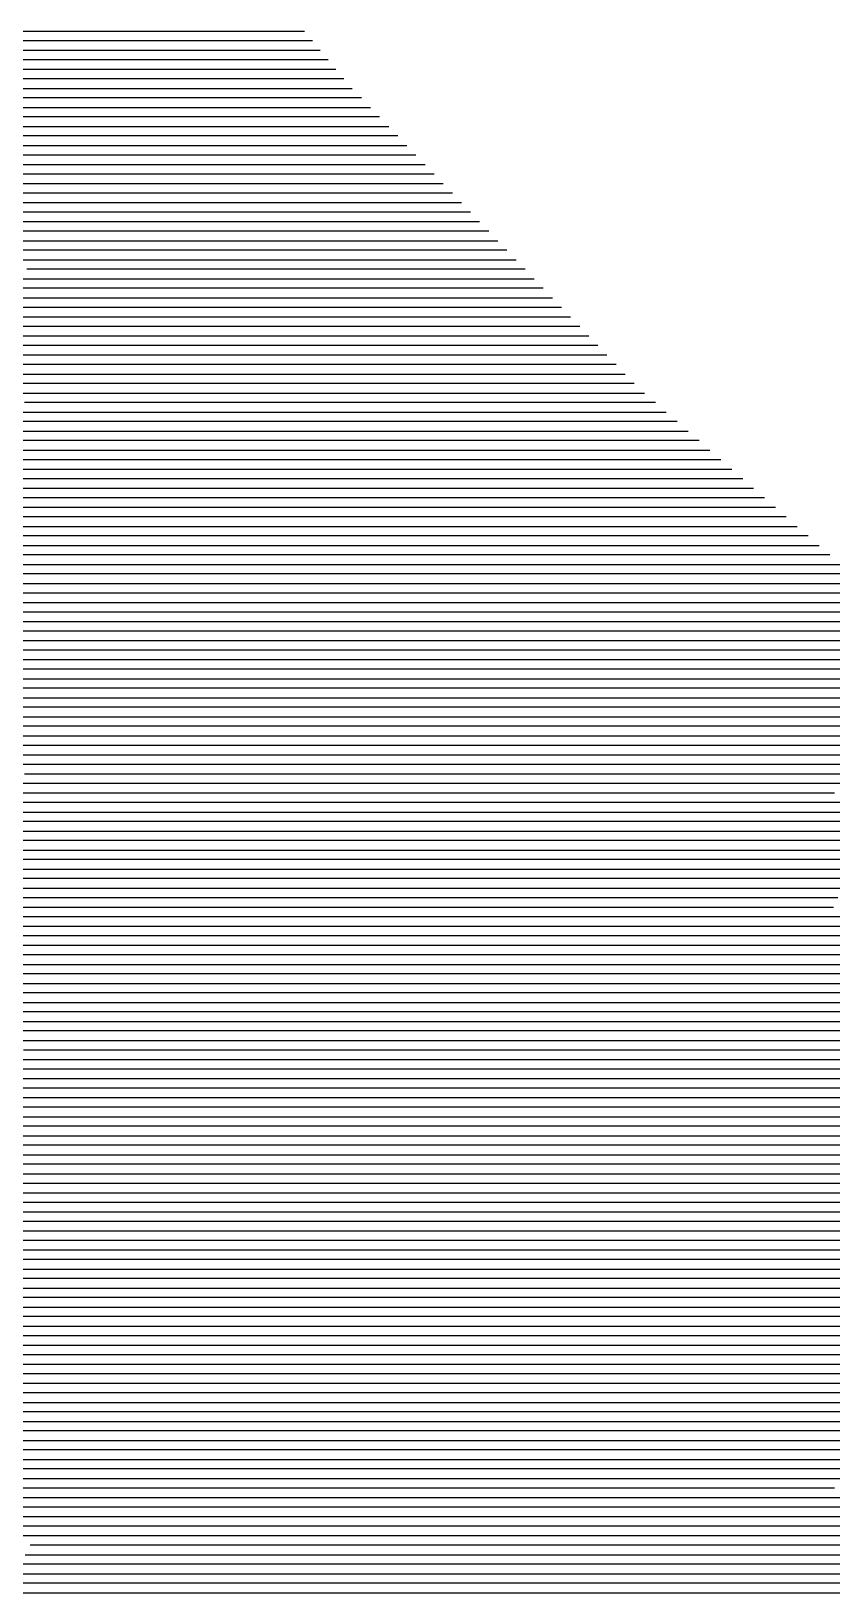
# Model space of a CAD drawing. Header units: metres. Extents: x -7 to 7, y -7 to 7.
# Drawn here: x -4.03 to -3.189, y -4.935 to -3.295 of the extents above; entities that cross this region are included whole.
import ezdxf

# ---------------------------------------------------------------- set-up
doc = ezdxf.new("R2010")
doc.units = ezdxf.units.M

msp = doc.modelspace()

# ---------------------------------------------------------------- linework, layer by layer
for p, q in [((-4.145479, -3.294853, -0.414732), (-3.742848, -3.294853, -0.377157)), ((-3.734644, -3.304853, -0.376107), (-4.157565, -3.304853, -0.415575)), ((-3.718236, -3.324853, -0.374007), (-4.181736, -3.324853, -0.417262)), ((-4.169651, -3.314853, -0.416419), (-3.72644, -3.314853, -0.375057)), ((-3.701828, -3.344853, -0.371906), (-4.205908, -3.344853, -0.418949)), ((-4.193822, -3.334853, -0.418105), (-3.710032, -3.334853, -0.372957)), ((-4.217994, -3.354853, -0.419792), (-3.709769, -3.354853, -0.372363)), ((-3.709769, -3.354853, -0.372363), (-3.705274, -3.354853, -0.37195)), ((-3.705274, -3.354853, -0.37195), (-3.692763, -3.354853, -0.370766)), ((-4.242165, -3.374853, -0.421479), (-3.743971, -3.374853, -0.374986)), ((-3.72687, -3.364853, -0.373674), (-4.230079, -3.364853, -0.420636)), ((-3.743971, -3.374853, -0.374986), (-3.725384, -3.374853, -0.37328)), ((-3.715329, -3.364853, -0.372615), (-3.72687, -3.364853, -0.373674)), ((-3.725384, -3.374853, -0.37328), (-3.673656, -3.374853, -0.368381)), ((-3.68321, -3.364853, -0.369573), (-3.715329, -3.364853, -0.372615)), ((-3.761072, -3.384853, -0.376297), (-4.254251, -3.384853, -0.422322)), ((-3.735439, -3.384853, -0.373944), (-3.761072, -3.384853, -0.376297)), ((-3.664103, -3.384853, -0.367189), (-3.735439, -3.384853, -0.373944)), ((-3.795274, -3.404853, -0.37892), (-4.278422, -3.404853, -0.424009)), ((-4.266337, -3.394853, -0.423166), (-3.778173, -3.394853, -0.377608)), ((-3.75555, -3.404853, -0.375274), (-3.795274, -3.404853, -0.37892)), ((-3.778173, -3.394853, -0.377608), (-3.745495, -3.394853, -0.374609)), ((-3.644996, -3.404853, -0.364804), (-3.75555, -3.404853, -0.375274)), ((-3.745495, -3.394853, -0.374609), (-3.654549, -3.394853, -0.365996)), ((-3.829475, -3.424853, -0.381543), (-4.302594, -3.424853, -0.425696)), ((-4.290508, -3.414853, -0.424852), (-3.812375, -3.414853, -0.380231)), ((-3.77566, -3.424853, -0.376603), (-3.829475, -3.424853, -0.381543)), ((-3.812375, -3.414853, -0.380231), (-3.765605, -3.414853, -0.375938)), ((-3.625889, -3.424853, -0.362419), (-3.77566, -3.424853, -0.376603)), ((-3.765605, -3.414853, -0.375938), (-3.635443, -3.414853, -0.363612)), ((-4.31468, -3.434853, -0.426539), (-3.846576, -3.434853, -0.382854)), ((-3.846576, -3.434853, -0.382854), (-3.785715, -3.434853, -0.377268)), ((-3.785715, -3.434853, -0.377268), (-3.616336, -3.434853, -0.361227)), ((-4.338851, -3.454853, -0.428226), (-3.880778, -3.454853, -0.385477)), ((-3.863677, -3.444853, -0.384165), (-4.326765, -3.444853, -0.427382)), ((-3.880778, -3.454853, -0.385477), (-3.805826, -3.454853, -0.378597)), ((-3.795771, -3.444853, -0.377932), (-3.863677, -3.444853, -0.384165)), ((-3.805826, -3.454853, -0.378597), (-3.597229, -3.454853, -0.358842)), ((-3.606782, -3.444853, -0.360035), (-3.795771, -3.444853, -0.377932)), ((-4.363023, -3.474853, -0.429912), (-3.91498, -3.474853, -0.3881)), ((-3.897879, -3.464853, -0.386788), (-4.350937, -3.464853, -0.429069)), ((-3.91498, -3.474853, -0.3881), (-3.825936, -3.474853, -0.379926)), ((-3.815881, -3.464853, -0.379262), (-3.897879, -3.464853, -0.386788)), ((-3.825936, -3.474853, -0.379926), (-3.578122, -3.474853, -0.356458)), ((-3.587676, -3.464853, -0.35765), (-3.815881, -3.464853, -0.379262)), ((-3.932081, -3.484853, -0.389411), (-4.375108, -3.484853, -0.430756)), ((-3.835992, -3.484853, -0.380591), (-3.932081, -3.484853, -0.389411)), ((-3.568569, -3.484853, -0.355265), (-3.835992, -3.484853, -0.380591)), ((-3.966283, -3.504853, -0.392034), (-4.39928, -3.504853, -0.432442)), ((-4.387194, -3.494853, -0.431599), (-3.949182, -3.494853, -0.390722)), ((-3.856102, -3.504853, -0.38192), (-3.966283, -3.504853, -0.392034)), ((-3.949182, -3.494853, -0.390722), (-3.846047, -3.494853, -0.381256)), ((-3.549462, -3.504853, -0.352881), (-3.856102, -3.504853, -0.38192)), ((-3.846047, -3.494853, -0.381256), (-3.559015, -3.494853, -0.354073)), ((-4.000484, -3.524853, -0.394657), (-4.423451, -3.524853, -0.434129)), ((-4.411366, -3.514853, -0.433286), (-3.983384, -3.514853, -0.393345)), ((-3.876212, -3.524853, -0.383249), (-4.000484, -3.524853, -0.394657)), ((-3.983384, -3.514853, -0.393345), (-3.866157, -3.514853, -0.382585)), ((-3.530355, -3.524853, -0.350496), (-3.876212, -3.524853, -0.383249)), ((-3.866157, -3.514853, -0.382585), (-3.539909, -3.514853, -0.351688)), ((-4.435537, -3.534853, -0.434973), (-4.017585, -3.534853, -0.395968)), ((-4.017585, -3.534853, -0.395968), (-3.886268, -3.534853, -0.383914)), ((-3.886268, -3.534853, -0.383914), (-3.520802, -3.534853, -0.349304)), ((-4.051787, -3.554853, -0.398591), (-3.906378, -3.554853, -0.385243)), ((-3.896323, -3.544853, -0.384579), (-4.034686, -3.544853, -0.397279)), ((-3.906378, -3.554853, -0.385243), (-3.501695, -3.554853, -0.346919)), ((-3.511249, -3.544853, -0.348111), (-3.896323, -3.544853, -0.384579)), ((-4.085989, -3.574853, -0.401213), (-3.926488, -3.574853, -0.386573)), ((-3.916433, -3.564853, -0.385908), (-4.068888, -3.564853, -0.399902)), ((-3.926488, -3.574853, -0.386573), (-3.482588, -3.574853, -0.344534)), ((-3.492142, -3.564853, -0.345727), (-3.916433, -3.564853, -0.385908)), ((-3.936544, -3.584853, -0.387237), (-4.10309, -3.584853, -0.402525)), ((-3.473035, -3.584853, -0.343342), (-3.936544, -3.584853, -0.387237)), ((-3.956654, -3.604853, -0.388567), (-4.137292, -3.604853, -0.405148)), ((-4.120191, -3.594853, -0.403836), (-3.946599, -3.594853, -0.387902)), ((-3.453928, -3.604853, -0.340957), (-3.956654, -3.604853, -0.388567)), ((-3.946599, -3.594853, -0.387902), (-3.463482, -3.594853, -0.34215)), ((-4.154392, -3.614853, -0.406459), (-3.966709, -3.614853, -0.389231)), ((-3.966709, -3.614853, -0.389231), (-3.444375, -3.614853, -0.339765)), ((-4.188594, -3.634853, -0.409082), (-3.98682, -3.634853, -0.390561)), ((-3.976764, -3.624853, -0.389896), (-4.171493, -3.624853, -0.40777)), ((-3.98682, -3.634853, -0.390561), (-3.425268, -3.634853, -0.33738)), ((-3.434821, -3.624853, -0.338573), (-3.976764, -3.624853, -0.389896)), ((-4.222796, -3.654853, -0.411705), (-4.00693, -3.654853, -0.39189)), ((-3.996875, -3.644853, -0.391225), (-4.205695, -3.644853, -0.410393)), ((-4.00693, -3.654853, -0.39189), (-3.406161, -3.654853, -0.334996)), ((-3.415715, -3.644853, -0.336188), (-3.996875, -3.644853, -0.391225)), ((-4.016985, -3.664853, -0.392555), (-4.239897, -3.664853, -0.413016)), ((-3.396608, -3.664853, -0.333803), (-4.016985, -3.664853, -0.392555)), ((-4.256998, -3.674853, -0.414327), (-4.02704, -3.674853, -0.393219)), ((-3.419198, -3.684853, -0.335368), (-4.037096, -3.684853, -0.393884)), ((-4.02704, -3.674853, -0.393219), (-3.403356, -3.674853, -0.334155)), ((-3.408391, -3.684853, -0.334361), (-3.419198, -3.684853, -0.335368)), ((-3.401798, -3.684853, -0.33374), (-3.408391, -3.684853, -0.334361)), ((-3.403356, -3.674853, -0.334155), (-3.399131, -3.674853, -0.333761)), ((-3.374372, -3.684853, -0.331087), (-3.401798, -3.684853, -0.33374)), ((-3.399131, -3.674853, -0.333761), (-3.396553, -3.674853, -0.333518)), ((-3.396553, -3.674853, -0.333518), (-3.385831, -3.674853, -0.332481)), ((-3.450884, -3.704853, -0.337793), (-4.057206, -3.704853, -0.395213)), ((-4.047151, -3.694853, -0.394549), (-3.435041, -3.694853, -0.33658)), ((-3.426912, -3.704853, -0.33556), (-3.450884, -3.704853, -0.337793)), ((-3.435041, -3.694853, -0.33658), (-3.417651, -3.694853, -0.33496)), ((-3.412288, -3.704853, -0.334182), (-3.426912, -3.704853, -0.33556)), ((-3.417651, -3.694853, -0.33496), (-3.407043, -3.694853, -0.333961)), ((-3.351455, -3.704853, -0.328298), (-3.412288, -3.704853, -0.334182)), ((-3.407043, -3.694853, -0.333961), (-3.362914, -3.694853, -0.329693)), ((-4.067261, -3.714853, -0.395878), (-3.466726, -3.714853, -0.339006)), ((-3.466726, -3.714853, -0.339006), (-3.436172, -3.714853, -0.336159)), ((-3.436172, -3.714853, -0.336159), (-3.417533, -3.714853, -0.334404)), ((-3.417533, -3.714853, -0.334404), (-3.339996, -3.714853, -0.326904)), ((-4.087372, -3.734853, -0.397207), (-3.498412, -3.734853, -0.341431)), ((-3.482569, -3.724853, -0.340219), (-4.077317, -3.724853, -0.396543)), ((-3.498412, -3.734853, -0.341431), (-3.454693, -3.734853, -0.337358)), ((-3.445432, -3.724853, -0.336758), (-3.482569, -3.724853, -0.340219)), ((-3.454693, -3.734853, -0.337358), (-3.428024, -3.734853, -0.334846)), ((-3.422779, -3.724853, -0.334625), (-3.445432, -3.724853, -0.336758)), ((-3.428024, -3.734853, -0.334846), (-3.317078, -3.734853, -0.324115)), ((-3.328537, -3.724853, -0.32551), (-3.422779, -3.724853, -0.334625)), ((-4.107482, -3.754853, -0.398537), (-3.530097, -3.754853, -0.343857)), ((-3.514254, -3.744853, -0.342644), (-4.097427, -3.744853, -0.397872)), ((-3.530097, -3.754853, -0.343857), (-3.473213, -3.754853, -0.338557)), ((-3.463953, -3.744853, -0.337957), (-3.514254, -3.744853, -0.342644)), ((-3.473213, -3.754853, -0.338557), (-3.438514, -3.754853, -0.335289)), ((-3.433269, -3.744853, -0.335067), (-3.463953, -3.744853, -0.337957)), ((-3.438514, -3.754853, -0.335289), (-3.29416, -3.754853, -0.321326)), ((-3.305619, -3.744853, -0.322721), (-3.433269, -3.744853, -0.335067)), ((-3.54594, -3.764853, -0.34507), (-4.117537, -3.764853, -0.399201)), ((-3.482474, -3.764853, -0.339156), (-3.54594, -3.764853, -0.34507)), ((-3.443759, -3.764853, -0.33551), (-3.482474, -3.764853, -0.339156)), ((-3.282701, -3.764853, -0.319932), (-3.443759, -3.764853, -0.33551)), ((-3.577625, -3.784853, -0.347495), (-4.137648, -3.784853, -0.400531)), ((-4.127593, -3.774853, -0.399866), (-3.561782, -3.774853, -0.346282)), ((-3.500994, -3.784853, -0.340355), (-3.577625, -3.784853, -0.347495)), ((-3.561782, -3.774853, -0.346282), (-3.491734, -3.774853, -0.339756)), ((-3.454249, -3.784853, -0.335953), (-3.500994, -3.784853, -0.340355)), ((-3.491734, -3.774853, -0.339756), (-3.449004, -3.774853, -0.335731)), ((-3.259783, -3.784853, -0.317143), (-3.454249, -3.784853, -0.335953)), ((-3.449004, -3.774853, -0.335731), (-3.271242, -3.774853, -0.318538)), ((-4.147703, -3.794853, -0.401195), (-3.593468, -3.794853, -0.348708)), ((-3.593468, -3.794853, -0.348708), (-3.510255, -3.794853, -0.340955)), ((-3.510255, -3.794853, -0.340955), (-3.459494, -3.794853, -0.336174)), ((-3.459494, -3.794853, -0.336174), (-3.248324, -3.794853, -0.315749)), ((-4.167813, -3.814853, -0.402525), (-3.625153, -3.814853, -0.351133)), ((-3.60931, -3.804853, -0.349921), (-4.157758, -3.804853, -0.40186)), ((-3.625153, -3.814853, -0.351133), (-3.528775, -3.814853, -0.342154)), ((-3.519515, -3.804853, -0.341554), (-3.60931, -3.804853, -0.349921)), ((-3.528775, -3.814853, -0.342154), (-3.469984, -3.814853, -0.336616)), ((-3.464739, -3.804853, -0.336395), (-3.519515, -3.804853, -0.341554)), ((-3.469984, -3.814853, -0.336616), (-3.225406, -3.814853, -0.31296)), ((-3.236865, -3.804853, -0.314354), (-3.464739, -3.804853, -0.336395)), ((-4.187924, -3.834853, -0.403854), (-3.656838, -3.834853, -0.353559)), ((-3.640996, -3.824853, -0.352346), (-4.177869, -3.824853, -0.403189)), ((-3.656838, -3.834853, -0.353559), (-3.547296, -3.834853, -0.343353)), ((-3.538036, -3.824853, -0.342753), (-3.640996, -3.824853, -0.352346)), ((-3.547296, -3.834853, -0.343353), (-3.480474, -3.834853, -0.337059)), ((-3.475229, -3.824853, -0.336838), (-3.538036, -3.824853, -0.342753)), ((-3.480474, -3.834853, -0.337059), (-3.202489, -3.834853, -0.310171)), ((-3.213948, -3.824853, -0.311566), (-3.475229, -3.824853, -0.336838)), ((-3.672681, -3.844853, -0.354771), (-4.197979, -3.844853, -0.404519)), ((-3.556556, -3.844853, -0.343952), (-3.672681, -3.844853, -0.354771)), ((-3.485719, -3.844853, -0.33728), (-3.556556, -3.844853, -0.343952)), ((-3.19103, -3.844853, -0.308777), (-3.485719, -3.844853, -0.33728)), ((-3.704366, -3.864853, -0.357197), (-4.218089, -3.864853, -0.405848)), ((-4.208034, -3.854853, -0.405183), (-3.688524, -3.854853, -0.355984)), ((-3.575077, -3.864853, -0.345151), (-3.704366, -3.864853, -0.357197)), ((-3.688524, -3.854853, -0.355984), (-3.565817, -3.854853, -0.344551)), ((-3.496209, -3.864853, -0.337723), (-3.575077, -3.864853, -0.345151)), ((-3.565817, -3.854853, -0.344551), (-3.490964, -3.854853, -0.337502)), ((-3.168112, -3.864853, -0.305988), (-3.496209, -3.864853, -0.337723)), ((-3.490964, -3.854853, -0.337502), (-3.179571, -3.854853, -0.307383)), ((-3.736052, -3.884853, -0.359622), (-4.2382, -3.884853, -0.407177)), ((-4.228145, -3.874853, -0.406513), (-3.720209, -3.874853, -0.35841)), ((-3.593598, -3.884853, -0.34635), (-3.736052, -3.884853, -0.359622)), ((-3.720209, -3.874853, -0.35841), (-3.584337, -3.874853, -0.34575)), ((-3.506699, -3.884853, -0.338165), (-3.593598, -3.884853, -0.34635)), ((-3.584337, -3.874853, -0.34575), (-3.501454, -3.874853, -0.337944)), ((-3.145194, -3.884853, -0.303199), (-3.506699, -3.884853, -0.338165)), ((-3.501454, -3.874853, -0.337944), (-3.156653, -3.874853, -0.304594)), ((-4.248255, -3.894853, -0.407842), (-3.751894, -3.894853, -0.360835)), ((-3.751894, -3.894853, -0.360835), (-3.602858, -3.894853, -0.346949)), ((-3.602858, -3.894853, -0.346949), (-3.511945, -3.894853, -0.338387)), ((-3.511945, -3.894853, -0.338387), (-3.133735, -3.894853, -0.301805)), ((-4.268365, -3.914853, -0.409171), (-3.78358, -3.914853, -0.363261)), ((-3.767737, -3.904853, -0.362048), (-4.25831, -3.904853, -0.408506)), ((-3.78358, -3.914853, -0.363261), (-3.621379, -3.914853, -0.348148)), ((-3.612118, -3.904853, -0.347549), (-3.767737, -3.904853, -0.362048)), ((-3.621379, -3.914853, -0.348148), (-3.522435, -3.914853, -0.338829)), ((-3.51719, -3.904853, -0.338608), (-3.612118, -3.904853, -0.347549)), ((-3.522435, -3.914853, -0.338829), (-3.110817, -3.914853, -0.299016)), ((-3.122276, -3.904853, -0.300411), (-3.51719, -3.904853, -0.338608)), ((-4.288476, -3.934853, -0.4105), (-3.815265, -3.934853, -0.365686)), ((-3.799422, -3.924853, -0.364473), (-4.278421, -3.924853, -0.409836)), ((-3.815265, -3.934853, -0.365686), (-3.639899, -3.934853, -0.349347)), ((-3.630639, -3.924853, -0.348748), (-3.799422, -3.924853, -0.364473)), ((-3.639899, -3.934853, -0.349347), (-3.532925, -3.934853, -0.339272)), ((-3.52768, -3.924853, -0.339051), (-3.630639, -3.924853, -0.348748)), ((-3.532925, -3.934853, -0.339272), (-3.087899, -3.934853, -0.296228)), ((-3.099358, -3.924853, -0.297622), (-3.52768, -3.924853, -0.339051)), ((-3.831108, -3.944853, -0.366899), (-4.298531, -3.944853, -0.411165)), ((-3.64916, -3.944853, -0.349947), (-3.831108, -3.944853, -0.366899)), ((-3.53817, -3.944853, -0.339493), (-3.64916, -3.944853, -0.349947)), ((-3.076441, -3.944853, -0.294833), (-3.53817, -3.944853, -0.339493)), ((-3.862793, -3.964853, -0.369324), (-4.318642, -3.964853, -0.412494)), ((-4.308586, -3.954853, -0.41183), (-3.84695, -3.954853, -0.368112)), ((-3.66768, -3.964853, -0.351146), (-3.862793, -3.964853, -0.369324)), ((-3.84695, -3.954853, -0.368112), (-3.65842, -3.954853, -0.350546)), ((-3.54866, -3.964853, -0.339936), (-3.66768, -3.964853, -0.351146)), ((-3.65842, -3.954853, -0.350546), (-3.543415, -3.954853, -0.339714)), ((-3.077308, -3.964853, -0.294345), (-3.54866, -3.964853, -0.339936)), ((-3.543415, -3.954853, -0.339714), (-3.068925, -3.954853, -0.29382)), ((-3.894478, -3.984853, -0.37175), (-4.338752, -3.984853, -0.413824)), ((-4.328697, -3.974853, -0.413159), (-3.878636, -3.974853, -0.370537)), ((-3.686201, -3.984853, -0.352344), (-3.894478, -3.984853, -0.37175)), ((-3.878636, -3.974853, -0.370537), (-3.676941, -3.974853, -0.351745)), ((-3.55915, -3.984853, -0.340378), (-3.686201, -3.984853, -0.352344)), ((-3.676941, -3.974853, -0.351745), (-3.553905, -3.974853, -0.340157)), ((-3.094074, -3.984853, -0.295395), (-3.55915, -3.984853, -0.340378)), ((-3.553905, -3.974853, -0.340157), (-3.085691, -3.974853, -0.29487)), ((-4.348807, -3.994853, -0.414488), (-3.910321, -3.994853, -0.372963)), ((-3.910321, -3.994853, -0.372963), (-3.695461, -3.994853, -0.352944)), ((-3.695461, -3.994853, -0.352944), (-3.564395, -3.994853, -0.3406)), ((-3.564395, -3.994853, -0.3406), (-3.102457, -3.994853, -0.295919)), ((-4.368918, -4.014853, -0.415818), (-3.942006, -4.014853, -0.375388)), ((-3.926164, -4.004853, -0.374175), (-4.358862, -4.004853, -0.415153)), ((-3.942006, -4.014853, -0.375388), (-3.713982, -4.014853, -0.354143)), ((-3.704722, -4.004853, -0.353543), (-3.926164, -4.004853, -0.374175)), ((-3.713982, -4.014853, -0.354143), (-3.574885, -4.014853, -0.341042)), ((-3.56964, -4.004853, -0.340821), (-3.704722, -4.004853, -0.353543)), ((-3.574885, -4.014853, -0.341042), (-3.119222, -4.014853, -0.296969)), ((-3.110839, -4.004853, -0.296444), (-3.56964, -4.004853, -0.340821)), ((-3.957849, -4.024853, -0.376601), (-4.378973, -4.024853, -0.416482)), ((-3.723242, -4.024853, -0.354742), (-3.957849, -4.024853, -0.376601)), ((-3.58013, -4.024853, -0.341263), (-3.723242, -4.024853, -0.354742)), ((-3.127605, -4.024853, -0.297494), (-3.58013, -4.024853, -0.341263)), ((-3.989534, -4.044853, -0.379026), (-4.399083, -4.044853, -0.417812)), ((-4.389028, -4.034853, -0.417147), (-3.973692, -4.034853, -0.377814)), ((-3.741763, -4.044853, -0.355941), (-3.989534, -4.044853, -0.379026)), ((-3.973692, -4.034853, -0.377814), (-3.732503, -4.034853, -0.355342)), ((-3.59062, -4.044853, -0.341706), (-3.741763, -4.044853, -0.355941)), ((-3.732503, -4.034853, -0.355342), (-3.585375, -4.034853, -0.341485)), ((-3.144371, -4.044853, -0.298543), (-3.59062, -4.044853, -0.341706)), ((-3.585375, -4.034853, -0.341485), (-3.135988, -4.034853, -0.298019)), ((-4.02122, -4.064853, -0.381452), (-4.419194, -4.064853, -0.419141)), ((-4.409138, -4.054853, -0.418476), (-4.005377, -4.054853, -0.380239)), ((-3.760284, -4.064853, -0.35714), (-4.02122, -4.064853, -0.381452)), ((-4.005377, -4.054853, -0.380239), (-3.751023, -4.054853, -0.356541)), ((-3.601111, -4.064853, -0.342149), (-3.760284, -4.064853, -0.35714)), ((-3.751023, -4.054853, -0.356541), (-3.595865, -4.054853, -0.341927)), ((-3.161137, -4.064853, -0.299593), (-3.601111, -4.064853, -0.342149)), ((-3.595865, -4.054853, -0.341927), (-3.152754, -4.054853, -0.299068)), ((-4.037062, -4.074853, -0.382665), (-3.769544, -4.074853, -0.35774)), ((-3.769544, -4.074853, -0.35774), (-3.606356, -4.074853, -0.34237)), ((-3.606356, -4.074853, -0.34237), (-3.16952, -4.074853, -0.300118)), ((-4.068747, -4.094853, -0.38509), (-3.788065, -4.094853, -0.358938)), ((-3.778804, -4.084853, -0.358339), (-4.052905, -4.084853, -0.383877)), ((-3.788065, -4.094853, -0.358938), (-3.616846, -4.094853, -0.342813)), ((-3.611601, -4.084853, -0.342591), (-3.778804, -4.084853, -0.358339)), ((-3.616846, -4.094853, -0.342813), (-3.186286, -4.094853, -0.301167)), ((-3.177903, -4.084853, -0.300643), (-3.611601, -4.084853, -0.342591)), ((-4.100433, -4.114853, -0.387516), (-3.806585, -4.114853, -0.360137)), ((-3.797325, -4.104853, -0.359538), (-4.08459, -4.104853, -0.386303)), ((-3.806585, -4.114853, -0.360137), (-3.627336, -4.114853, -0.343255)), ((-3.622091, -4.104853, -0.343034), (-3.797325, -4.104853, -0.359538)), ((-3.627336, -4.114853, -0.343255), (-3.203052, -4.114853, -0.302217)), ((-3.194669, -4.104853, -0.301692), (-3.622091, -4.104853, -0.343034)), ((-3.203052, -4.114853, -0.302217), (-3.141442, -4.114853, -0.29632)), ((-3.136863, -4.104853, -0.296159), (-3.194669, -4.104853, -0.301692)), ((-3.815846, -4.124853, -0.360737), (-4.116275, -4.124853, -0.388728)), ((-3.632581, -4.124853, -0.343476), (-3.815846, -4.124853, -0.360737)), ((-3.211435, -4.124853, -0.302742), (-3.632581, -4.124853, -0.343476)), ((-3.146022, -4.124853, -0.296481), (-3.211435, -4.124853, -0.302742)), ((-3.834366, -4.144853, -0.361936), (-4.147961, -4.144853, -0.391154)), ((-4.132118, -4.134853, -0.389941), (-3.825106, -4.134853, -0.361336)), ((-3.643071, -4.144853, -0.343919), (-3.834366, -4.144853, -0.361936)), ((-3.825106, -4.134853, -0.361336), (-3.637826, -4.134853, -0.343698)), ((-3.228201, -4.144853, -0.303791), (-3.643071, -4.144853, -0.343919)), ((-3.637826, -4.134853, -0.343698), (-3.219818, -4.134853, -0.303267)), ((-3.155181, -4.144853, -0.296802), (-3.228201, -4.144853, -0.303791)), ((-3.219818, -4.134853, -0.303267), (-3.150601, -4.134853, -0.296641)), ((-3.852887, -4.164853, -0.363135), (-4.179646, -4.164853, -0.393579)), ((-4.163803, -4.154853, -0.392367), (-3.843627, -4.154853, -0.362535)), ((-3.653561, -4.164853, -0.344362), (-3.852887, -4.164853, -0.363135)), ((-3.843627, -4.154853, -0.362535), (-3.648316, -4.154853, -0.34414)), ((-3.244967, -4.164853, -0.304841), (-3.653561, -4.164853, -0.344362)), ((-3.648316, -4.154853, -0.34414), (-3.236584, -4.154853, -0.304316)), ((-3.16434, -4.164853, -0.297124), (-3.244967, -4.164853, -0.304841)), ((-3.236584, -4.154853, -0.304316), (-3.159761, -4.154853, -0.296963)), ((-4.195489, -4.174853, -0.394792), (-3.862147, -4.174853, -0.363734)), ((-3.862147, -4.174853, -0.363734), (-3.658806, -4.174853, -0.344583)), ((-3.658806, -4.174853, -0.344583), (-3.253349, -4.174853, -0.305366)), ((-3.253349, -4.174853, -0.305366), (-3.16892, -4.174853, -0.297284)), ((-4.227174, -4.194853, -0.397218), (-3.880668, -4.194853, -0.364933)), ((-3.871408, -4.184853, -0.364334), (-4.211331, -4.184853, -0.396005)), ((-3.880668, -4.194853, -0.364933), (-3.669296, -4.194853, -0.345025)), ((-3.664051, -4.184853, -0.344804), (-3.871408, -4.184853, -0.364334)), ((-3.669296, -4.194853, -0.345025), (-3.270115, -4.194853, -0.306415)), ((-3.261732, -4.184853, -0.30589), (-3.664051, -4.184853, -0.344804)), ((-3.270115, -4.194853, -0.306415), (-3.178079, -4.194853, -0.297606)), ((-3.173499, -4.184853, -0.297445), (-3.261732, -4.184853, -0.30589)), ((-3.889928, -4.204853, -0.365533), (-4.243017, -4.204853, -0.39843)), ((-3.674541, -4.204853, -0.345247), (-3.889928, -4.204853, -0.365533)), ((-3.278498, -4.204853, -0.30694), (-3.674541, -4.204853, -0.345247)), ((-3.182659, -4.204853, -0.297767), (-3.278498, -4.204853, -0.30694)), ((-3.908449, -4.224853, -0.366731), (-4.274702, -4.224853, -0.400856)), ((-4.258859, -4.214853, -0.399643), (-3.899189, -4.214853, -0.366132)), ((-3.685031, -4.224853, -0.345689), (-3.908449, -4.224853, -0.366731)), ((-3.899189, -4.214853, -0.366132), (-3.679786, -4.214853, -0.345468)), ((-3.295264, -4.224853, -0.30799), (-3.685031, -4.224853, -0.345689)), ((-3.679786, -4.214853, -0.345468), (-3.286881, -4.214853, -0.307465)), ((-3.191818, -4.224853, -0.298088), (-3.295264, -4.224853, -0.30799)), ((-3.286881, -4.214853, -0.307465), (-3.187238, -4.214853, -0.297927)), ((-2.73597, -4.224853, -0.253277), (-3.191818, -4.224853, -0.298088)), ((-3.92697, -4.244853, -0.36793), (-4.306387, -4.244853, -0.403281)), ((-4.290545, -4.234853, -0.402069), (-3.917709, -4.234853, -0.367331)), ((-3.695522, -4.244853, -0.346132), (-3.92697, -4.244853, -0.36793)), ((-3.917709, -4.234853, -0.367331), (-3.690277, -4.234853, -0.345911)), ((-3.31203, -4.244853, -0.309039), (-3.695522, -4.244853, -0.346132)), ((-3.690277, -4.234853, -0.345911), (-3.303647, -4.234853, -0.308514)), ((-3.200977, -4.244853, -0.29841), (-3.31203, -4.244853, -0.309039)), ((-3.303647, -4.234853, -0.308514), (-3.196397, -4.234853, -0.298249)), ((-2.750978, -4.244853, -0.254174), (-3.200977, -4.244853, -0.29841)), ((-3.196397, -4.234853, -0.298249), (-2.743474, -4.234853, -0.253725)), ((-4.32223, -4.254853, -0.404494), (-3.93623, -4.254853, -0.36853)), ((-3.93623, -4.254853, -0.36853), (-3.700767, -4.254853, -0.346353)), ((-3.700767, -4.254853, -0.346353), (-3.320413, -4.254853, -0.309564)), ((-3.320413, -4.254853, -0.309564), (-3.205556, -4.254853, -0.29857)), ((-3.205556, -4.254853, -0.29857), (-2.758482, -4.254853, -0.254622)), ((-4.353915, -4.274853, -0.406919), (-3.954751, -4.274853, -0.369729)), ((-3.94549, -4.264853, -0.369129), (-4.338073, -4.264853, -0.405707)), ((-3.954751, -4.274853, -0.369729), (-3.711257, -4.274853, -0.346796)), ((-3.706012, -4.264853, -0.346574), (-3.94549, -4.264853, -0.369129)), ((-3.711257, -4.274853, -0.346796), (-3.337179, -4.274853, -0.310614)), ((-3.328796, -4.264853, -0.310089), (-3.706012, -4.264853, -0.346574)), ((-3.337179, -4.274853, -0.310614), (-3.214716, -4.274853, -0.298892)), ((-3.210136, -4.264853, -0.298731), (-3.328796, -4.264853, -0.310089)), ((-3.214716, -4.274853, -0.298892), (-2.77349, -4.274853, -0.255518)), ((-2.765986, -4.264853, -0.25507), (-3.210136, -4.264853, -0.298731)), ((-4.385601, -4.294853, -0.409345), (-3.973271, -4.294853, -0.370928)), ((-3.964011, -4.284853, -0.370328), (-4.369758, -4.284853, -0.408132)), ((-3.973271, -4.294853, -0.370928), (-3.721747, -4.294853, -0.347238)), ((-3.716502, -4.284853, -0.347017), (-3.964011, -4.284853, -0.370328)), ((-3.721747, -4.294853, -0.347238), (-3.353945, -4.294853, -0.311663)), ((-3.345562, -4.284853, -0.311138), (-3.716502, -4.284853, -0.347017)), ((-3.353945, -4.294853, -0.311663), (-3.223875, -4.294853, -0.299214)), ((-3.219295, -4.284853, -0.299053), (-3.345562, -4.284853, -0.311138)), ((-3.223875, -4.294853, -0.299214), (-2.788498, -4.294853, -0.256415)), ((-2.780994, -4.284853, -0.255967), (-3.219295, -4.284853, -0.299053)), ((-3.982532, -4.304853, -0.371527), (-4.401443, -4.304853, -0.410558)), ((-3.726992, -4.304853, -0.34746), (-3.982532, -4.304853, -0.371527)), ((-3.362328, -4.304853, -0.312188), (-3.726992, -4.304853, -0.34746)), ((-3.228454, -4.304853, -0.299374), (-3.362328, -4.304853, -0.312188)), ((-2.796001, -4.304853, -0.256863), (-3.228454, -4.304853, -0.299374)), ((-4.001052, -4.324853, -0.372726), (-4.433129, -4.324853, -0.412983)), ((-4.417286, -4.314853, -0.41177), (-3.991792, -4.314853, -0.372127)), ((-3.737482, -4.324853, -0.347902), (-4.001052, -4.324853, -0.372726)), ((-3.991792, -4.314853, -0.372127), (-3.732237, -4.314853, -0.347681)), ((-3.379094, -4.324853, -0.313238), (-3.737482, -4.324853, -0.347902)), ((-3.732237, -4.314853, -0.347681), (-3.370711, -4.314853, -0.312713)), ((-3.237613, -4.324853, -0.299696), (-3.379094, -4.324853, -0.313238)), ((-3.370711, -4.314853, -0.312713), (-3.233034, -4.314853, -0.299535)), ((-2.811009, -4.324853, -0.25776), (-3.237613, -4.324853, -0.299696)), ((-3.233034, -4.314853, -0.299535), (-2.803505, -4.314853, -0.257311)), ((-4.019573, -4.344853, -0.373925), (-4.464814, -4.344853, -0.415409)), ((-4.448971, -4.334853, -0.414196), (-4.010313, -4.334853, -0.373326)), ((-3.747972, -4.344853, -0.348345), (-4.019573, -4.344853, -0.373925)), ((-4.010313, -4.334853, -0.373326), (-3.742727, -4.334853, -0.348123)), ((-3.395859, -4.344853, -0.314287), (-3.747972, -4.344853, -0.348345)), ((-3.742727, -4.334853, -0.348123), (-3.387477, -4.334853, -0.313762)), ((-3.246773, -4.344853, -0.300017), (-3.395859, -4.344853, -0.314287)), ((-3.387477, -4.334853, -0.313762), (-3.242193, -4.334853, -0.299857)), ((-2.826017, -4.344853, -0.258656), (-3.246773, -4.344853, -0.300017)), ((-3.242193, -4.334853, -0.299857), (-2.818513, -4.334853, -0.258208)), ((-4.480657, -4.354853, -0.416621), (-4.028833, -4.354853, -0.374524)), ((-4.028833, -4.354853, -0.374524), (-3.753217, -4.354853, -0.348566)), ((-3.753217, -4.354853, -0.348566), (-3.404242, -4.354853, -0.314812)), ((-3.404242, -4.354853, -0.314812), (-3.251352, -4.354853, -0.300178)), ((-3.251352, -4.354853, -0.300178), (-2.833521, -4.354853, -0.259104)), ((-4.047354, -4.374853, -0.375723), (-3.763707, -4.374853, -0.349009)), ((-3.758462, -4.364853, -0.348787), (-4.038094, -4.364853, -0.375124)), ((-3.763707, -4.374853, -0.349009), (-3.421008, -4.374853, -0.315862)), ((-3.412625, -4.364853, -0.315337), (-3.758462, -4.364853, -0.348787)), ((-3.421008, -4.374853, -0.315862), (-3.260511, -4.374853, -0.3005)), ((-3.255932, -4.364853, -0.300339), (-3.412625, -4.364853, -0.315337)), ((-3.260511, -4.374853, -0.3005), (-2.848529, -4.374853, -0.260001)), ((-2.841025, -4.364853, -0.259552), (-3.255932, -4.364853, -0.300339)), ((-4.065875, -4.394853, -0.376922), (-3.774197, -4.394853, -0.349451)), ((-3.768952, -4.384853, -0.34923), (-4.056614, -4.384853, -0.376323)), ((-3.774197, -4.394853, -0.349451), (-3.437774, -4.394853, -0.316911)), ((-3.429391, -4.384853, -0.316386), (-3.768952, -4.384853, -0.34923)), ((-3.437774, -4.394853, -0.316911), (-3.269671, -4.394853, -0.300821)), ((-3.265091, -4.384853, -0.30066), (-3.429391, -4.384853, -0.316386)), ((-3.269671, -4.394853, -0.300821), (-2.863537, -4.394853, -0.260897)), ((-2.856033, -4.384853, -0.260449), (-3.265091, -4.384853, -0.30066)), ((-3.779442, -4.404853, -0.349672), (-4.075135, -4.404853, -0.377522)), ((-3.446157, -4.404853, -0.317436), (-3.779442, -4.404853, -0.349672)), ((-3.27425, -4.404853, -0.300982), (-3.446157, -4.404853, -0.317436)), ((-2.871041, -4.404853, -0.261345), (-3.27425, -4.404853, -0.300982)), ((-3.789933, -4.424853, -0.350115), (-4.093656, -4.424853, -0.378721)), ((-4.084395, -4.414853, -0.378121), (-3.784688, -4.414853, -0.349894)), ((-3.462923, -4.424853, -0.318486), (-3.789933, -4.424853, -0.350115)), ((-3.784688, -4.414853, -0.349894), (-3.45454, -4.414853, -0.317961)), ((-3.283409, -4.424853, -0.301303), (-3.462923, -4.424853, -0.318486)), ((-3.45454, -4.414853, -0.317961), (-3.27883, -4.414853, -0.301143)), ((-2.886049, -4.424853, -0.262242), (-3.283409, -4.424853, -0.301303)), ((-3.27883, -4.414853, -0.301143), (-2.878545, -4.414853, -0.261794)), ((-4.102916, -4.434853, -0.37932), (-3.795178, -4.434853, -0.350336)), ((-3.795178, -4.434853, -0.350336), (-3.471306, -4.434853, -0.31901)), ((-3.471306, -4.434853, -0.31901), (-3.287989, -4.434853, -0.301464)), ((-3.287989, -4.434853, -0.301464), (-2.893553, -4.434853, -0.26269)), ((-4.121437, -4.454853, -0.380519), (-3.805668, -4.454853, -0.350779)), ((-3.800423, -4.444853, -0.350558), (-4.112176, -4.444853, -0.37992)), ((-3.805668, -4.454853, -0.350779), (-3.488072, -4.454853, -0.32006)), ((-3.479689, -4.444853, -0.319535), (-3.800423, -4.444853, -0.350558)), ((-3.488072, -4.454853, -0.32006), (-3.297148, -4.454853, -0.301786)), ((-3.292568, -4.444853, -0.301625), (-3.479689, -4.444853, -0.319535)), ((-3.297148, -4.454853, -0.301786), (-2.908561, -4.454853, -0.263586)), ((-2.901057, -4.444853, -0.263138), (-3.292568, -4.444853, -0.301625)), ((-4.139957, -4.474853, -0.381718), (-3.816158, -4.474853, -0.351221)), ((-3.810913, -4.464853, -0.351), (-4.130697, -4.464853, -0.381119)), ((-3.816158, -4.474853, -0.351221), (-3.504838, -4.474853, -0.32111)), ((-3.496455, -4.464853, -0.320585), (-3.810913, -4.464853, -0.351)), ((-3.504838, -4.474853, -0.32111), (-3.306307, -4.474853, -0.302107)), ((-3.301728, -4.464853, -0.301946), (-3.496455, -4.464853, -0.320585)), ((-3.306307, -4.474853, -0.302107), (-2.923569, -4.474853, -0.264483)), ((-2.916065, -4.464853, -0.264035), (-3.301728, -4.464853, -0.301946)), ((-3.821403, -4.484853, -0.351443), (-4.149218, -4.484853, -0.382317)), ((-3.513221, -4.484853, -0.321634), (-3.821403, -4.484853, -0.351443)), ((-3.310887, -4.484853, -0.302268), (-3.513221, -4.484853, -0.321634)), ((-2.931073, -4.484853, -0.264931), (-3.310887, -4.484853, -0.302268)), ((-3.831893, -4.504853, -0.351885), (-4.167738, -4.504853, -0.383516)), ((-4.158478, -4.494853, -0.382917), (-3.826648, -4.494853, -0.351664)), ((-3.529987, -4.504853, -0.322684), (-3.831893, -4.504853, -0.351885)), ((-3.826648, -4.494853, -0.351664), (-3.521604, -4.494853, -0.322159)), ((-3.320046, -4.504853, -0.302589), (-3.529987, -4.504853, -0.322684)), ((-3.521604, -4.494853, -0.322159), (-3.315466, -4.494853, -0.302429)), ((-2.94608, -4.504853, -0.265828), (-3.320046, -4.504853, -0.302589)), ((-3.315466, -4.494853, -0.302429), (-2.938576, -4.494853, -0.265379)), ((-3.842383, -4.524853, -0.352328), (-4.186259, -4.524853, -0.384715)), ((-4.176999, -4.514853, -0.384116), (-3.837138, -4.514853, -0.352107)), ((-3.546752, -4.524853, -0.323733), (-3.842383, -4.524853, -0.352328)), ((-3.837138, -4.514853, -0.352107), (-3.538369, -4.514853, -0.323209)), ((-3.329205, -4.524853, -0.302911), (-3.546752, -4.524853, -0.323733)), ((-3.538369, -4.514853, -0.323209), (-3.324626, -4.514853, -0.30275)), ((-2.961088, -4.524853, -0.266724), (-3.329205, -4.524853, -0.302911)), ((-3.324626, -4.514853, -0.30275), (-2.953584, -4.514853, -0.266276)), ((-4.195519, -4.534853, -0.385315), (-3.847628, -4.534853, -0.352549)), ((-3.847628, -4.534853, -0.352549), (-3.555135, -4.534853, -0.324258)), ((-3.555135, -4.534853, -0.324258), (-3.333785, -4.534853, -0.303072)), ((-3.333785, -4.534853, -0.303072), (-2.968592, -4.534853, -0.267172)), ((-4.21404, -4.554853, -0.386514), (-3.858118, -4.554853, -0.352992)), ((-3.852873, -4.544853, -0.35277), (-4.20478, -4.544853, -0.385914)), ((-3.858118, -4.554853, -0.352992), (-3.571901, -4.554853, -0.325308)), ((-3.563518, -4.544853, -0.324783), (-3.852873, -4.544853, -0.35277)), ((-3.571901, -4.554853, -0.325308), (-3.342944, -4.554853, -0.303393)), ((-3.338364, -4.544853, -0.303232), (-3.563518, -4.544853, -0.324783)), ((-3.342944, -4.554853, -0.303393), (-2.9836, -4.554853, -0.268069)), ((-2.976096, -4.544853, -0.26762), (-3.338364, -4.544853, -0.303232)), ((-4.232561, -4.574853, -0.387713), (-3.868608, -4.574853, -0.353434)), ((-3.863363, -4.564853, -0.353213), (-4.2233, -4.564853, -0.387113)), ((-3.868608, -4.574853, -0.353434), (-3.588667, -4.574853, -0.326357)), ((-3.580284, -4.564853, -0.325833), (-3.863363, -4.564853, -0.353213)), ((-3.588667, -4.574853, -0.326357), (-3.352103, -4.574853, -0.303715)), ((-3.347523, -4.564853, -0.303554), (-3.580284, -4.564853, -0.325833)), ((-3.352103, -4.574853, -0.303715), (-2.998608, -4.574853, -0.268965)), ((-2.991104, -4.564853, -0.268517), (-3.347523, -4.564853, -0.303554)), ((-3.873854, -4.584853, -0.353656), (-4.241821, -4.584853, -0.388312)), ((-3.59705, -4.584853, -0.326882), (-3.873854, -4.584853, -0.353656)), ((-3.356683, -4.584853, -0.303875), (-3.59705, -4.584853, -0.326882)), ((-3.006112, -4.584853, -0.269413), (-3.356683, -4.584853, -0.303875)), ((-3.884344, -4.604853, -0.354098), (-4.260342, -4.604853, -0.389511)), ((-4.251081, -4.594853, -0.388911), (-3.879099, -4.594853, -0.353877)), ((-3.613816, -4.604853, -0.327932), (-3.884344, -4.604853, -0.354098)), ((-3.879099, -4.594853, -0.353877), (-3.605433, -4.594853, -0.327407)), ((-3.365842, -4.604853, -0.304197), (-3.613816, -4.604853, -0.327932)), ((-3.605433, -4.594853, -0.327407), (-3.361262, -4.594853, -0.304036)), ((-3.02112, -4.604853, -0.27031), (-3.365842, -4.604853, -0.304197)), ((-3.361262, -4.594853, -0.304036), (-3.013616, -4.594853, -0.269862)), ((-4.269602, -4.614853, -0.39011), (-3.889589, -4.614853, -0.354319)), ((-3.889589, -4.614853, -0.354319), (-3.622199, -4.614853, -0.328457)), ((-3.622199, -4.614853, -0.328457), (-3.370421, -4.614853, -0.304358)), ((-3.370421, -4.614853, -0.304358), (-3.028624, -4.614853, -0.270758)), ((-4.288123, -4.634853, -0.391309), (-3.900079, -4.634853, -0.354762)), ((-3.894834, -4.624853, -0.354541), (-4.278862, -4.624853, -0.39071)), ((-3.900079, -4.634853, -0.354762), (-3.638965, -4.634853, -0.329506)), ((-3.630582, -4.624853, -0.328981), (-3.894834, -4.624853, -0.354541)), ((-3.638965, -4.634853, -0.329506), (-3.379581, -4.634853, -0.304679)), ((-3.375001, -4.624853, -0.304518), (-3.630582, -4.624853, -0.328981)), ((-3.379581, -4.634853, -0.304679), (-3.043632, -4.634853, -0.271654)), ((-3.036128, -4.624853, -0.271206), (-3.375001, -4.624853, -0.304518)), ((-4.306643, -4.654853, -0.392508), (-3.910569, -4.654853, -0.355205)), ((-3.905324, -4.644853, -0.354983), (-4.297383, -4.644853, -0.391909)), ((-3.910569, -4.654853, -0.355205), (-3.655731, -4.654853, -0.330556)), ((-3.647348, -4.644853, -0.330031), (-3.905324, -4.644853, -0.354983)), ((-3.655731, -4.654853, -0.330556), (-3.38874, -4.654853, -0.305001)), ((-3.38416, -4.644853, -0.30484), (-3.647348, -4.644853, -0.330031)), ((-3.38874, -4.654853, -0.305001), (-3.05864, -4.654853, -0.272551)), ((-3.051136, -4.644853, -0.272103), (-3.38416, -4.644853, -0.30484)), ((-3.915814, -4.664853, -0.355426), (-4.315904, -4.664853, -0.393108)), ((-3.664114, -4.664853, -0.331081), (-3.915814, -4.664853, -0.355426)), ((-3.393319, -4.664853, -0.305161), (-3.664114, -4.664853, -0.331081)), ((-3.066144, -4.664853, -0.272999), (-3.393319, -4.664853, -0.305161)), ((-3.926304, -4.684853, -0.355868), (-4.334424, -4.684853, -0.394307)), ((-4.325164, -4.674853, -0.393707), (-3.921059, -4.674853, -0.355647)), ((-3.680879, -4.684853, -0.33213), (-3.926304, -4.684853, -0.355868)), ((-3.921059, -4.674853, -0.355647), (-3.672497, -4.674853, -0.331605)), ((-3.402478, -4.684853, -0.305483), (-3.680879, -4.684853, -0.33213)), ((-3.672497, -4.674853, -0.331605), (-3.397899, -4.674853, -0.305322)), ((-3.081151, -4.684853, -0.273896), (-3.402478, -4.684853, -0.305483)), ((-3.397899, -4.674853, -0.305322), (-3.073648, -4.674853, -0.273447)), ((-3.936794, -4.704853, -0.356311), (-4.352945, -4.704853, -0.395506)), ((-4.343685, -4.694853, -0.394906), (-3.931549, -4.694853, -0.35609)), ((-3.697645, -4.704853, -0.33318), (-3.936794, -4.704853, -0.356311)), ((-3.931549, -4.694853, -0.35609), (-3.689262, -4.694853, -0.332655)), ((-3.411638, -4.704853, -0.305804), (-3.697645, -4.704853, -0.33318)), ((-3.689262, -4.694853, -0.332655), (-3.407058, -4.694853, -0.305644)), ((-3.096159, -4.704853, -0.274792), (-3.411638, -4.704853, -0.305804)), ((-3.407058, -4.694853, -0.305644), (-3.088655, -4.694853, -0.274344)), ((-4.362205, -4.714853, -0.396105), (-3.942039, -4.714853, -0.356532)), ((-3.942039, -4.714853, -0.356532), (-3.706028, -4.714853, -0.333705)), ((-3.706028, -4.714853, -0.333705), (-3.416217, -4.714853, -0.305965)), ((-3.416217, -4.714853, -0.305965), (-3.103663, -4.714853, -0.27524)), ((-4.380726, -4.734853, -0.397304), (-3.952529, -4.734853, -0.356975)), ((-3.947284, -4.724853, -0.356754), (-4.371466, -4.724853, -0.396704)), ((-3.952529, -4.734853, -0.356975), (-3.722794, -4.734853, -0.334754)), ((-3.714411, -4.724853, -0.334229), (-3.947284, -4.724853, -0.356754)), ((-3.722794, -4.734853, -0.334754), (-3.425376, -4.734853, -0.306287)), ((-3.420797, -4.724853, -0.306126), (-3.714411, -4.724853, -0.334229)), ((-3.425376, -4.734853, -0.306287), (-3.118671, -4.734853, -0.276137)), ((-3.111167, -4.724853, -0.275689), (-3.420797, -4.724853, -0.306126)), ((-4.399247, -4.754853, -0.398503), (-3.96302, -4.754853, -0.357417)), ((-3.957774, -4.744853, -0.357196), (-4.389986, -4.744853, -0.397903)), ((-3.96302, -4.754853, -0.357417), (-3.73956, -4.754853, -0.335804)), ((-3.731177, -4.744853, -0.335279), (-3.957774, -4.744853, -0.357196)), ((-3.73956, -4.754853, -0.335804), (-3.434536, -4.754853, -0.306608)), ((-3.429956, -4.744853, -0.306447), (-3.731177, -4.744853, -0.335279)), ((-3.434536, -4.754853, -0.306608), (-3.133679, -4.754853, -0.277033)), ((-3.126175, -4.744853, -0.276585), (-3.429956, -4.744853, -0.306447)), ((-3.968265, -4.764853, -0.357639), (-4.408507, -4.764853, -0.399102)), ((-3.747943, -4.764853, -0.336329), (-3.968265, -4.764853, -0.357639)), ((-3.439115, -4.764853, -0.306769), (-3.747943, -4.764853, -0.336329)), ((-3.141183, -4.764853, -0.277481), (-3.439115, -4.764853, -0.306769)), ((-3.978755, -4.784853, -0.358081), (-4.427028, -4.784853, -0.400301)), ((-4.417767, -4.774853, -0.399702), (-3.97351, -4.774853, -0.35786)), ((-3.764709, -4.784853, -0.337378), (-3.978755, -4.784853, -0.358081)), ((-3.97351, -4.774853, -0.35786), (-3.756326, -4.774853, -0.336853)), ((-3.448274, -4.784853, -0.30709), (-3.764709, -4.784853, -0.337378)), ((-3.756326, -4.774853, -0.336853), (-3.443695, -4.774853, -0.30693)), ((-3.156191, -4.784853, -0.278378), (-3.448274, -4.784853, -0.30709)), ((-3.443695, -4.774853, -0.30693), (-3.148687, -4.774853, -0.27793)), ((-3.989245, -4.804853, -0.358524), (-4.445548, -4.804853, -0.4015)), ((-4.436288, -4.794853, -0.400901), (-3.984, -4.794853, -0.358303)), ((-3.781475, -4.804853, -0.338428), (-3.989245, -4.804853, -0.358524)), ((-3.984, -4.794853, -0.358303), (-3.773092, -4.794853, -0.337903)), ((-3.457433, -4.804853, -0.307412), (-3.781475, -4.804853, -0.338428)), ((-3.773092, -4.794853, -0.337903), (-3.452854, -4.794853, -0.307251)), ((-3.171199, -4.804853, -0.279274), (-3.457433, -4.804853, -0.307412)), ((-3.452854, -4.794853, -0.307251), (-3.163695, -4.794853, -0.278826)), ((-4.454809, -4.814853, -0.4021), (-3.99449, -4.814853, -0.358745)), ((-3.99449, -4.814853, -0.358745), (-3.789858, -4.814853, -0.338952)), ((-3.789858, -4.814853, -0.338952), (-3.462013, -4.814853, -0.307573)), ((-3.462013, -4.814853, -0.307573), (-3.178703, -4.814853, -0.279723)), ((-4.473329, -4.834853, -0.403299), (-4.00498, -4.834853, -0.359188)), ((-3.999735, -4.824853, -0.358966), (-4.464069, -4.824853, -0.402699)), ((-4.00498, -4.834853, -0.359188), (-3.806624, -4.834853, -0.340002)), ((-3.798241, -4.824853, -0.339477), (-3.999735, -4.824853, -0.358966)), ((-3.806624, -4.834853, -0.340002), (-3.471172, -4.834853, -0.307894)), ((-3.466593, -4.824853, -0.307733), (-3.798241, -4.824853, -0.339477)), ((-3.471172, -4.834853, -0.307894), (-3.193711, -4.834853, -0.280619)), ((-3.186207, -4.824853, -0.280171), (-3.466593, -4.824853, -0.307733)), ((-3.193711, -4.834853, -0.280619), (-2.967322, -4.834853, -0.258582)), ((-4.010225, -4.844853, -0.359409), (-4.48259, -4.844853, -0.403898)), ((-3.815006, -4.844853, -0.340527), (-4.010225, -4.844853, -0.359409)), ((-3.475752, -4.844853, -0.308055), (-3.815006, -4.844853, -0.340527)), ((-3.201215, -4.844853, -0.281067), (-3.475752, -4.844853, -0.308055)), ((-2.97124, -4.844853, -0.258682), (-3.201215, -4.844853, -0.281067)), ((-4.020715, -4.864853, -0.359852), (-4.50111, -4.864853, -0.405097)), ((-4.49185, -4.854853, -0.404497), (-4.01547, -4.854853, -0.35963)), ((-3.831772, -4.864853, -0.341576), (-4.020715, -4.864853, -0.359852)), ((-4.01547, -4.854853, -0.35963), (-3.823389, -4.854853, -0.341052)), ((-3.484911, -4.864853, -0.308376), (-3.831772, -4.864853, -0.341576)), ((-3.823389, -4.854853, -0.341052), (-3.480331, -4.854853, -0.308216)), ((-3.216223, -4.864853, -0.281964), (-3.484911, -4.864853, -0.308376)), ((-3.480331, -4.854853, -0.308216), (-3.208719, -4.854853, -0.281515)), ((-2.979078, -4.864853, -0.25888), (-3.216223, -4.864853, -0.281964)), ((-3.208719, -4.854853, -0.281515), (-2.975159, -4.854853, -0.258781)), ((-4.510371, -4.874853, -0.405696), (-4.02596, -4.874853, -0.360073)), ((-3.848538, -4.884853, -0.342626), (-4.031205, -4.884853, -0.360294)), ((-4.02596, -4.874853, -0.360073), (-3.840155, -4.874853, -0.342101)), ((-3.49407, -4.884853, -0.308698), (-3.848538, -4.884853, -0.342626)), ((-3.840155, -4.874853, -0.342101), (-3.489491, -4.874853, -0.308537)), ((-3.23123, -4.884853, -0.28286), (-3.49407, -4.884853, -0.308698)), ((-3.489491, -4.874853, -0.308537), (-3.223726, -4.874853, -0.282412)), ((-2.986915, -4.884853, -0.259079), (-3.23123, -4.884853, -0.28286)), ((-3.223726, -4.874853, -0.282412), (-2.982997, -4.874853, -0.258979)), ((-4.03645, -4.894853, -0.360515), (-3.856921, -4.894853, -0.343151)), ((-3.856921, -4.894853, -0.343151), (-3.49865, -4.894853, -0.308859)), ((-3.49865, -4.894853, -0.308859), (-3.238734, -4.894853, -0.283308)), ((-3.238734, -4.894853, -0.283308), (-2.990834, -4.894853, -0.259178)), ((-4.04694, -4.914853, -0.360958), (-3.873687, -4.914853, -0.3442)), ((-3.865304, -4.904853, -0.343676), (-4.041695, -4.904853, -0.360737)), ((-3.873687, -4.914853, -0.3442), (-3.507809, -4.914853, -0.30918)), ((-3.503229, -4.904853, -0.309019), (-3.865304, -4.904853, -0.343676)), ((-3.507809, -4.914853, -0.30918), (-3.253742, -4.914853, -0.284205)), ((-3.246238, -4.904853, -0.283757), (-3.503229, -4.904853, -0.309019)), ((-3.253742, -4.914853, -0.284205), (-2.998671, -4.914853, -0.259376)), ((-2.994753, -4.904853, -0.259277), (-3.246238, -4.904853, -0.283757)), ((-4.057431, -4.934853, -0.361401), (-3.890453, -4.934853, -0.34525)), ((-3.88207, -4.924853, -0.344725), (-4.052186, -4.924853, -0.361179)), ((-3.890453, -4.934853, -0.34525), (-3.516968, -4.934853, -0.309502)), ((-3.512388, -4.924853, -0.309341), (-3.88207, -4.924853, -0.344725)), ((-3.516968, -4.934853, -0.309502), (-3.26875, -4.934853, -0.285101)), ((-3.261246, -4.924853, -0.284653), (-3.512388, -4.924853, -0.309341)), ((-3.26875, -4.934853, -0.285101), (-3.006509, -4.934853, -0.259575)), ((-3.00259, -4.924853, -0.259476), (-3.261246, -4.924853, -0.284653))]:
    msp.add_line(p, q)

doc.saveas('drawing.dxf')
